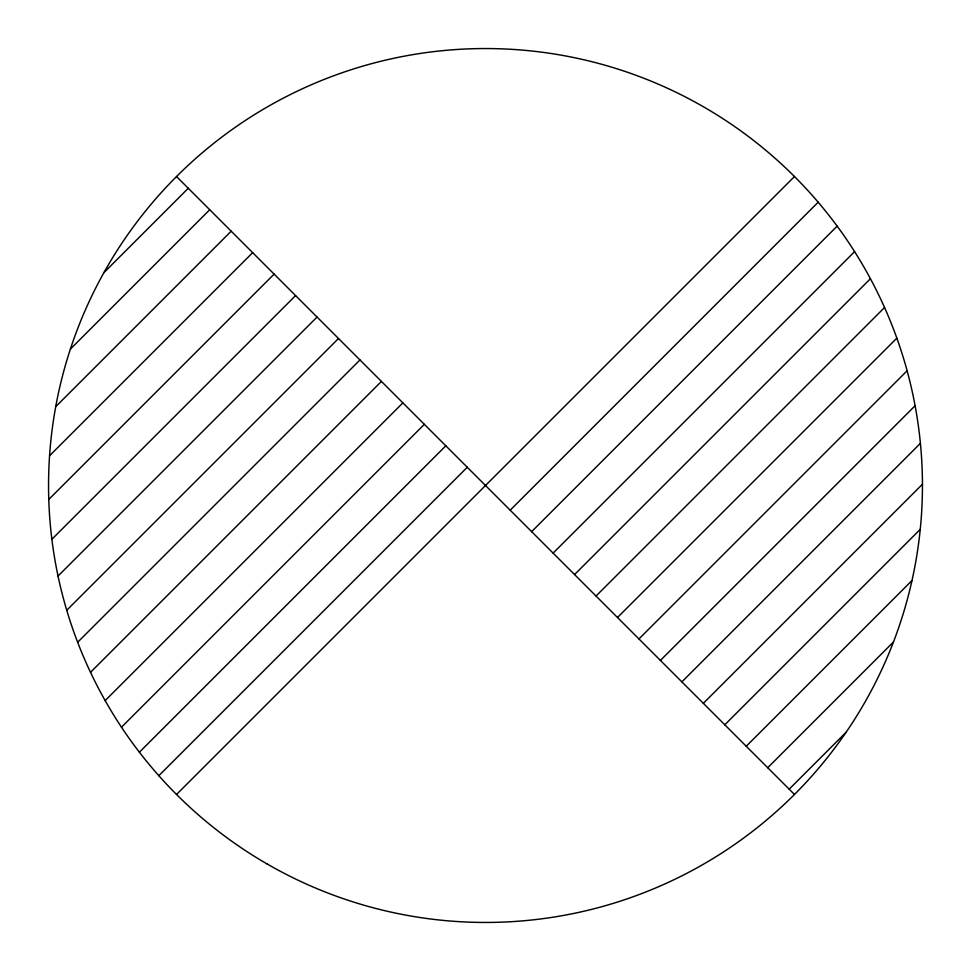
<?xml version="1.0" encoding="UTF-8"?>
<svg xmlns="http://www.w3.org/2000/svg" width="971" height="971" viewBox="0 0 971 971"><rect width="100%" height="100%" fill="white"/><g stroke="black" fill="none" stroke-linecap="round" stroke-linejoin="round"><path stroke-width="1.46" d="M103.897 272.657L188.277 188.277M70.398 349.075L209.736 209.736M55.723 406.679L231.195 231.195M49.57 455.751L252.654 252.654M48.768 499.458L274.113 274.113M51.876 539.281L295.585 295.585M58.029 576.046L317.044 317.044M66.744 610.261L338.503 338.503M77.644 642.28L359.962 359.962M90.509 672.333L381.421 381.421M105.159 700.601L402.88 402.88M121.484 727.206L424.339 424.339M139.399 752.209L445.81 445.81M158.831 775.695L467.269 467.269M176.528 794.472L794.472 176.528M510.188 510.188L818.165 202.199M531.647 531.647L837.148 226.146M553.106 553.106L854.589 251.623M574.565 574.565L870.429 278.713M596.036 596.036L884.557 307.504M617.495 617.495L896.852 338.139M638.954 638.954L907.12 370.776M660.414 660.414L915.107 405.72M681.873 681.873L920.411 443.334M703.332 703.332L922.45 484.226M724.791 724.791L920.241 529.341M746.25 746.25L912 580.512M767.721 767.721L893.478 641.952M789.18 789.18L846.117 732.231M176.528 176.528L794.472 794.472M267.025 863.911A436.95 436.95 0 0 0 922.45 485.5A436.95 436.95 0 0 0 267.025 107.089A436.95 436.95 0 0 0 267.025 863.911"/></g></svg>
